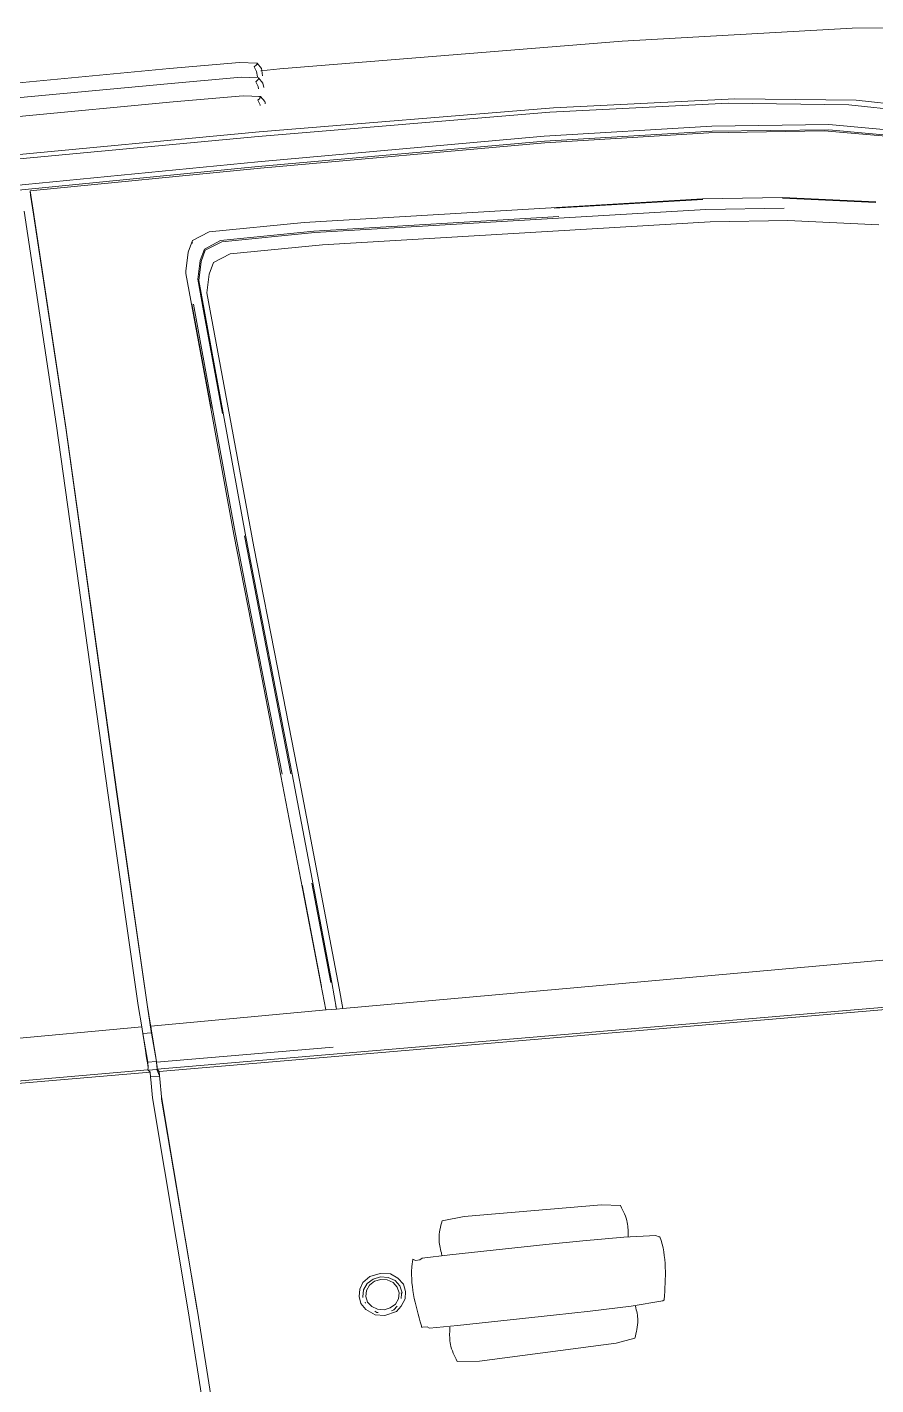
# Model space of a CAD drawing. Header units: millimetres. Extents: x 1010 to 1494, y -119 to 564.
# Drawn here: x 1393.437 to 1393.913, y 476.058 to 476.819 of the extents above; entities that cross this region are included whole.
import ezdxf

# ---------------------------------------------------------------- set-up
doc = ezdxf.new("R2010")
doc.units = ezdxf.units.MM
doc.layers.get('0').update_dxf_attribs({"lineweight": 9})
doc.layers.add('Edges', color=7, linetype='Continuous', lineweight=9)

# ---------------------------------------------------------------- blocks, each defined once
blk = doc.blocks.new('rs')
at = {"layer": 'Edges'}
for p, q in [((-42.894, 48.792), (-42.898, 48.732)), ((-42.894, 48.792), (-42.796, 48.942)), ((-42.337, 49.009), (-42.796, 48.942)), ((-42.795, 48.924), (-42.796, 48.942)), ((-42.795, 48.924), (-42.772, 48.894)), ((-42.772, 48.894), (-42.714, 48.849)), ((-42.771, 48.884), (-42.768, 48.891)), ((-42.714, 48.849), (-42.76, 48.723)), ((-42.337, 49.009), (-40.482, 49.044)), ((-36.395, 49.097), (-40.482, 49.044)), ((-58.514, 48.183), (-52.443, 48.488)), ((-52.443, 48.488), (-43.375, 48.726)), ((-43.375, 48.726), (-42.87, 48.732)), ((-42.898, 48.732), (-42.907, 48.589)), ((-42.796, 48.548), (-42.894, 48.397)), ((-42.796, 48.548), (-42.337, 48.616)), ((-42.795, 48.53), (-42.796, 48.548)), ((-42.772, 48.499), (-42.795, 48.53)), ((-42.714, 48.455), (-42.772, 48.499)), ((-42.768, 48.497), (-42.771, 48.49)), ((-42.765, 48.581), (-42.76, 48.723)), ((-42.761, 48.734), (-42.756, 48.734)), ((-42.76, 48.328), (-42.714, 48.455)), ((-40.482, 48.649), (-42.337, 48.616)), ((-40.482, 48.649), (-36.395, 48.704)), ((-62.256, 47.805), (-58.514, 48.183)), ((-42.901, 48.282), (-42.894, 48.397)), ((-42.796, 48.057), (-42.894, 47.908)), ((-42.796, 48.057), (-42.337, 48.125)), ((-42.795, 48.039), (-42.796, 48.057)), ((-42.762, 48.265), (-42.76, 48.328)), ((-42.762, 48.045), (-42.76, 48.044)), ((-40.482, 48.158), (-42.337, 48.125)), ((-40.482, 48.158), (-36.395, 48.213)), ((-42.897, 47.859), (-42.898, 47.846)), ((-42.896, 47.883), (-42.897, 47.859)), ((-42.896, 47.883), (-42.894, 47.908)), ((-42.772, 48.008), (-42.795, 48.039)), ((-42.714, 47.964), (-42.772, 48.008)), ((-42.768, 48.006), (-42.771, 47.999)), ((-42.761, 47.817), (-42.76, 47.837)), ((-42.76, 47.837), (-42.714, 47.964)), ((-42.661, 47.133), (-50.448, 46.931)), ((-50.342, 46.825), (-42.623, 47.015)), ((-31.053, 47.284), (-42.661, 47.133)), ((-42.623, 47.015), (-31.044, 47.162)), ((-55.236, 46.656), (-58.416, 46.275)), ((-50.448, 46.931), (-55.236, 46.656)), ((-55.062, 46.558), (-50.342, 46.825)), ((-58.416, 46.275), (-60.878, 45.743)), ((-58.211, 46.175), (-55.062, 46.558)), ((-42.537, 46.35), (-50.123, 46.21)), ((-42.537, 46.35), (-30.968, 46.462)), ((-42.537, 46.22), (-30.968, 46.331)), ((-60.667, 45.643), (-58.211, 46.175)), ((-54.558, 46.004), (-57.628, 45.713)), ((-50.123, 46.21), (-54.558, 46.004)), ((-54.551, 45.87), (-50.12, 46.079)), ((-54.459, 45.837), (-50.126, 46.036)), ((-50.126, 46.036), (-42.592, 46.171)), ((-50.12, 46.079), (-42.537, 46.22)), ((-42.592, 46.171), (-36.48, 46.231)), ((-36.505, 45.71), (-36.48, 46.231)), ((-36.505, 45.605), (-36.48, 46.109)), ((-36.48, 46.231), (-36.48, 46.109)), ((-57.628, 45.713), (-60.083, 45.222)), ((-60.066, 45.088), (-57.615, 45.578)), ((-59.935, 45.084), (-57.488, 45.562)), ((-57.615, 45.578), (-54.551, 45.87)), ((-57.488, 45.562), (-54.459, 45.837)), ((-36.75, 39.985), (-36.505, 45.71)), ((-36.75, 39.906), (-36.505, 45.605)), ((-36.512, 39.986), (-36.266, 45.713)), ((-43.584, 44.627), (-54.109, 44.12)), ((-43.584, 44.627), (-41.067, 44.647)), ((-41.067, 44.647), (-40.602, 44.466)), ((-40.602, 44.466), (-40.458, 44.175)), ((-56.208, 43.929), (-54.109, 44.12)), ((-43.837, 44.331), (-54.166, 43.834)), ((-50.183, 44.292), (-54.115, 44.103)), ((-50.288, 44.06), (-43.811, 44.371)), ((-41.366, 44.351), (-43.837, 44.331)), ((-43.811, 44.371), (-41.34, 44.39)), ((-40.908, 44.174), (-41.366, 44.351)), ((-41.34, 44.39), (-40.89, 44.205)), ((-40.769, 43.889), (-40.908, 44.174)), ((-40.89, 44.205), (-40.747, 43.923)), ((-40.594, 44.413), (-40.597, 44.414)), ((-40.583, 44.391), (-40.594, 44.413)), ((-40.458, 44.175), (-40.342, 43.677)), ((-58.648, 43.555), (-56.208, 43.929)), ((-56.21, 43.91), (-58.645, 43.537)), ((-54.166, 43.834), (-56.227, 43.645)), ((-54.244, 43.495), (-44.001, 43.988)), ((-41.549, 44.007), (-44.001, 43.988)), ((-41.091, 43.825), (-41.549, 44.007)), ((-40.947, 43.539), (-41.091, 43.825)), ((-40.769, 43.889), (-40.655, 43.399)), ((-40.747, 43.923), (-40.629, 43.439)), ((-54.244, 43.495), (-56.288, 43.308)), ((-40.833, 43.052), (-40.947, 43.539)), ((-40.655, 43.399), (-40.927, 39.802)), ((-40.629, 43.439), (-40.691, 42.588)), ((-40.329, 43.618), (-40.609, 39.956)), ((-40.329, 43.618), (-40.342, 43.677)), ((-56.288, 43.308), (-58.664, 42.944)), ((-40.833, 43.052), (-41.106, 39.488)), ((-40.653, 40.003), (-40.445, 42.796)), ((-40.409, 42.809), (-40.619, 40.012)), ((-40.691, 42.588), (-40.897, 39.836)), ((-41.165, 36.533), (-40.927, 39.802)), ((-40.894, 36.68), (-40.653, 40.003)), ((-40.609, 39.956), (-40.854, 36.631)), ((-37.056, 30.2), (-36.75, 39.985)), ((-37.055, 30.141), (-36.75, 39.906)), ((-36.817, 30.203), (-36.512, 39.986)), ((-41.343, 36.251), (-41.106, 39.488)), ((-41.18, 33.354), (-40.894, 36.68)), ((-40.854, 36.631), (-41.143, 33.306)), ((-41.709, 30.17), (-41.165, 36.533)), ((-41.679, 30.183), (-41.134, 36.562)), ((-41.625, 33.017), (-41.343, 36.251)), ((-41.447, 30.206), (-41.18, 33.354)), ((-41.888, 29.954), (-41.625, 33.017)), ((-41.143, 33.306), (-41.412, 30.158)), ((-41.709, 30.17), (-42.168, 24.593)), ((-41.931, 23.887), (-41.412, 30.158)), ((-37.056, 30.2), (-37.259, 24.534)), ((-37.055, 30.141), (-37.258, 24.476)), ((-36.817, 30.203), (-37.02, 24.536)), ((-41.888, 29.954), (-42.344, 24.423)), ((-41.921, 27.259), (-42.14, 24.594)), ((-41.661, 27.228), (-41.885, 24.518)), ((-42.379, 23.878), (-42.344, 24.423)), ((-42.213, 23.881), (-42.168, 24.593)), ((-37.259, 24.534), (-37.289, 23.926)), ((-37.258, 24.476), (-37.287, 23.818)), ((-37.049, 23.96), (-37.02, 24.536)), ((-32.447, 24.03), (-37.052, 23.96)), ((-77.543, 23.252), (-42.379, 23.878)), ((-42.213, 23.881), (-42.379, 23.878)), ((-42.206, 23.881), (-42.213, 23.881)), ((-42.209, 23.881), (-42.204, 23.958)), ((-42.206, 23.881), (-41.936, 23.887)), ((-41.936, 23.887), (-37.29, 23.956)), ((-37.338, 23.01), (-37.288, 23.768)), ((-37.332, 23.12), (-37.294, 23.887)), ((-37.288, 23.768), (-37.332, 23.12)), ((-37.29, 23.956), (-37.294, 23.896)), ((-37.294, 23.896), (-37.294, 23.887)), ((-37.291, 23.887), (-37.294, 23.887)), ((-37.289, 23.922), (-37.291, 23.887)), ((-37.29, 23.767), (-37.291, 23.887)), ((-37.289, 23.926), (-37.29, 23.956)), ((-37.287, 23.818), (-37.29, 23.767)), ((-37.287, 23.78), (-37.29, 23.767)), ((-37.29, 23.767), (-37.288, 23.768)), ((-37.289, 23.926), (-37.289, 23.922)), ((-37.287, 23.818), (-37.289, 23.922)), ((-37.288, 23.768), (-37.287, 23.78)), ((-37.287, 23.818), (-37.287, 23.78)), ((-37.287, 23.78), (-37.061, 23.783)), ((-37.061, 23.783), (-37.108, 23.019)), ((-37.061, 23.783), (-37.081, 23.392)), ((-37.055, 23.899), (-37.061, 23.783)), ((-37.052, 23.96), (-37.055, 23.899)), ((-37.081, 23.392), (-37.108, 23.019)), ((-37.081, 23.392), (-37.093, 23.14)), ((-42.021, 22.891), (-37.339, 22.996)), ((-37.343, 22.878), (-37.339, 22.985)), ((-37.339, 22.996), (-37.338, 23.01)), ((-37.339, 22.996), (-37.339, 22.985)), ((-37.339, 22.985), (-37.332, 22.81)), ((-37.332, 23.12), (-37.338, 23.01)), ((-37.338, 23.01), (-37.101, 23.016)), ((-37.108, 23.019), (-37.104, 22.882)), ((-37.108, 23.016), (-37.102, 22.942)), ((-37.1, 23), (-37.104, 22.882)), ((-37.101, 23.016), (-37.093, 23.14)), ((-37.1, 23), (-37.101, 23.016)), ((-37.093, 23.14), (-37.1, 23)), ((-37.383, 22.745), (-57.992, 22.287)), ((-57.854, 22.353), (-37.332, 22.808)), ((-37.383, 22.745), (-37.332, 22.808)), ((-37.38, 22.623), (-37.383, 22.745)), ((-37.38, 22.623), (-37.331, 22.804)), ((-37.38, 22.618), (-37.141, 22.623)), ((-37.38, 22.623), (-37.38, 22.618)), ((-37.379, 22.552), (-37.38, 22.618)), ((-37.343, 22.878), (-37.332, 22.81)), ((-37.332, 22.81), (-37.331, 22.804)), ((-37.331, 22.804), (-37.095, 22.81)), ((-31.064, 22.886), (-37.144, 22.751)), ((-37.091, 22.814), (-37.144, 22.751)), ((-37.144, 22.751), (-37.141, 22.618)), ((-37.141, 22.618), (-37.141, 22.555)), ((-37.104, 22.882), (-37.091, 22.816)), ((-37.091, 22.814), (-32.425, 22.918)), ((-37.091, 22.814), (-37.091, 22.816)), ((-37.379, 22.552), (-37.379, 22.549)), ((-37.379, 22.549), (-37.369, 22.071)), ((-37.13, 22.073), (-37.141, 22.555)), ((-37.709, 16.375), (-37.369, 22.071)), ((-37.709, 16.341), (-37.367, 22.006)), ((-37.47, 16.376), (-37.13, 22.073)), ((-37.367, 22.006), (-37.369, 22.071)), ((-49.113, 17.92), (-48.614, 17.997)), ((-48.614, 17.997), (-44.978, 18.079)), ((-44.978, 18.079), (-44.389, 18.023)), ((-50.029, 16.994), (-50.059, 16.991)), ((-49.959, 17.037), (-50.029, 16.994)), ((-49.109, 17.084), (-49.959, 17.037)), ((-48.022, 17.1), (-49.109, 17.084)), ((-47.047, 17.106), (-48.022, 17.1)), ((-47.047, 17.106), (-44.498, 17.107)), ((-43.757, 17.102), (-44.498, 17.107)), ((-43.696, 17.06), (-43.757, 17.102)), ((-43.575, 17.059), (-43.696, 17.06)), ((-43.513, 17.097), (-43.575, 17.059)), ((-43.061, 16.647), (-43.196, 16.465)), ((-42.983, 16.586), (-43.097, 16.432)), ((-42.884, 16.775), (-43.061, 16.647)), ((-43.022, 16.409), (-42.927, 16.539)), ((-42.815, 16.688), (-42.983, 16.586)), ((-42.927, 16.539), (-42.783, 16.627)), ((-42.616, 16.818), (-42.884, 16.775)), ((-42.615, 16.726), (-42.815, 16.688)), ((-42.783, 16.627), (-42.615, 16.657)), ((-42.337, 16.765), (-42.616, 16.818)), ((-42.416, 16.688), (-42.615, 16.726)), ((-42.615, 16.657), (-42.446, 16.627)), ((-42.446, 16.627), (-42.304, 16.539)), ((-42.246, 16.586), (-42.416, 16.688)), ((-42.134, 16.631), (-42.337, 16.765)), ((-42.304, 16.539), (-42.209, 16.409)), ((-42.134, 16.432), (-42.246, 16.586)), ((-42.033, 16.462), (-42.134, 16.631)), ((-43.196, 16.465), (-43.231, 16.274)), ((-43.199, 16.082), (-43.231, 16.274)), ((-43.138, 16.236), (-43.137, 16.249)), ((-43.097, 16.432), (-43.137, 16.249)), ((-43.106, 16.251), (-43.112, 16.223)), ((-43.09, 16.098), (-43.112, 16.223)), ((-43.055, 16.255), (-43.022, 16.409)), ((-43.022, 16.102), (-43.055, 16.255)), ((-42.209, 16.409), (-42.17, 16.255)), ((-42.17, 16.255), (-42.203, 16.099)), ((-42.093, 16.249), (-42.134, 16.432)), ((-42.093, 16.249), (-42.092, 16.236)), ((-41.997, 16.274), (-42.033, 16.462)), ((-42.023, 16.085), (-41.997, 16.274)), ((-37.84, 13.747), (-37.709, 16.341)), ((-37.47, 16.376), (-37.759, 10.568)), ((-37.709, 16.341), (-37.709, 16.375)), ((-43.199, 16.082), (-43.076, 15.895)), ((-43.076, 15.895), (-42.932, 15.771)), ((-42.927, 15.971), (-43.022, 16.102)), ((-42.871, 15.822), (-42.969, 15.905)), ((-42.783, 15.885), (-42.927, 15.971)), ((-42.806, 15.807), (-42.871, 15.822)), ((-42.615, 15.853), (-42.783, 15.885)), ((-42.446, 15.885), (-42.615, 15.853)), ((-42.42, 15.803), (-42.451, 15.797)), ((-42.304, 15.971), (-42.446, 15.885)), ((-42.368, 15.839), (-42.42, 15.803)), ((-42.368, 15.748), (-42.134, 15.911)), ((-42.203, 16.099), (-42.304, 15.971)), ((-42.141, 16.105), (-42.145, 16.073)), ((-42.134, 15.911), (-42.023, 16.085)), ((-42.932, 15.771), (-42.615, 15.699)), ((-42.615, 15.699), (-42.368, 15.748)), ((-49.997, 15.326), (-49.959, 15.3)), ((-49.959, 15.3), (-49.108, 15.254)), ((-49.108, 15.254), (-48.02, 15.238)), ((-48.02, 15.238), (-47.046, 15.234)), ((-47.046, 15.234), (-44.497, 15.235)), ((-44.497, 15.235), (-43.757, 15.241)), ((-43.757, 15.241), (-43.696, 15.286)), ((-43.696, 15.286), (-43.574, 15.29)), ((-43.574, 15.29), (-43.555, 15.278)), ((-49.113, 14.395), (-48.614, 14.317)), ((-48.614, 14.317), (-44.978, 14.235)), ((-44.978, 14.235), (-44.389, 14.291))]:
    blk.add_line(p, q, dxfattribs=at)
for points, knots in [([(-44.389, 18.023), (-44.33, 17.87), (-44.226, 17.598), (-44.263, 17.308), (-44.279, 17.182), (-44.281, 17.163), (-44.284, 17.145), (-44.286, 17.126), (-44.287, 17.119), (-44.288, 17.113), (-44.289, 17.106)], [0, 0, 0, 0, 0.4819941, 0.8602498, 0.8602498, 0.8602498, 0.9157188, 0.9157188, 0.9157188, 0.9361687, 0.9361687, 0.9361687, 0.9361687]), ([(-49.113, 17.92), (-49.172, 17.767), (-49.276, 17.494), (-49.239, 17.204), (-49.223, 17.078)], [0, 0, 0, 0, 0.4819941, 0.8602498, 0.8602498, 0.8602498, 0.8602498]), ([(-43.555, 15.278), (-43.552, 15.294), (-43.549, 15.31), (-43.547, 15.326), (-43.45, 15.892), (-43.353, 16.457), (-43.485, 16.991), (-43.494, 17.027), (-43.504, 17.062), (-43.514, 17.097)], [-0.047568, -0.047568, -0.047568, -0.047568, 0, 0, 0, 1.66631, 1.66631, 1.66631, 1.776307, 1.776307, 1.776307, 1.776307]), ([(-49.113, 14.395), (-49.172, 14.548), (-49.276, 14.82), (-49.239, 15.11), (-49.223, 15.236)], [0, 0, 0, 0, 0.4819941, 0.8602498, 0.8602498, 0.8602498, 0.8602498]), ([(-44.389, 14.291), (-44.33, 14.444), (-44.226, 14.717), (-44.263, 15.006), (-44.279, 15.133), (-44.281, 15.151), (-44.284, 15.17), (-44.286, 15.188), (-44.287, 15.195), (-44.288, 15.202), (-44.289, 15.209)], [0, 0, 0, 0, 0.4819941, 0.8602498, 0.8602498, 0.8602498, 0.9157188, 0.9157188, 0.9157188, 0.9361687, 0.9361687, 0.9361687, 0.9361687])]:
    blk.add_open_spline(points, degree=3, knots=knots, dxfattribs=at)
blk.add_open_spline([(-49.997, 15.326), (-50.094, 15.892), (-50.191, 16.457), (-50.059, 16.991)], degree=3, dxfattribs=at)

msp = doc.modelspace()

# ---------------------------------------------------------------- block references
at = {"xscale": -0.02122798653101838, "yscale": 0.02122798653101838, "zscale": 0.02122798653101838, "rotation": 6.132429676430879}
msp.add_blockref('rs', (1392.77352, 475.66905), dxfattribs=at)

doc.saveas('drawing.dxf')
